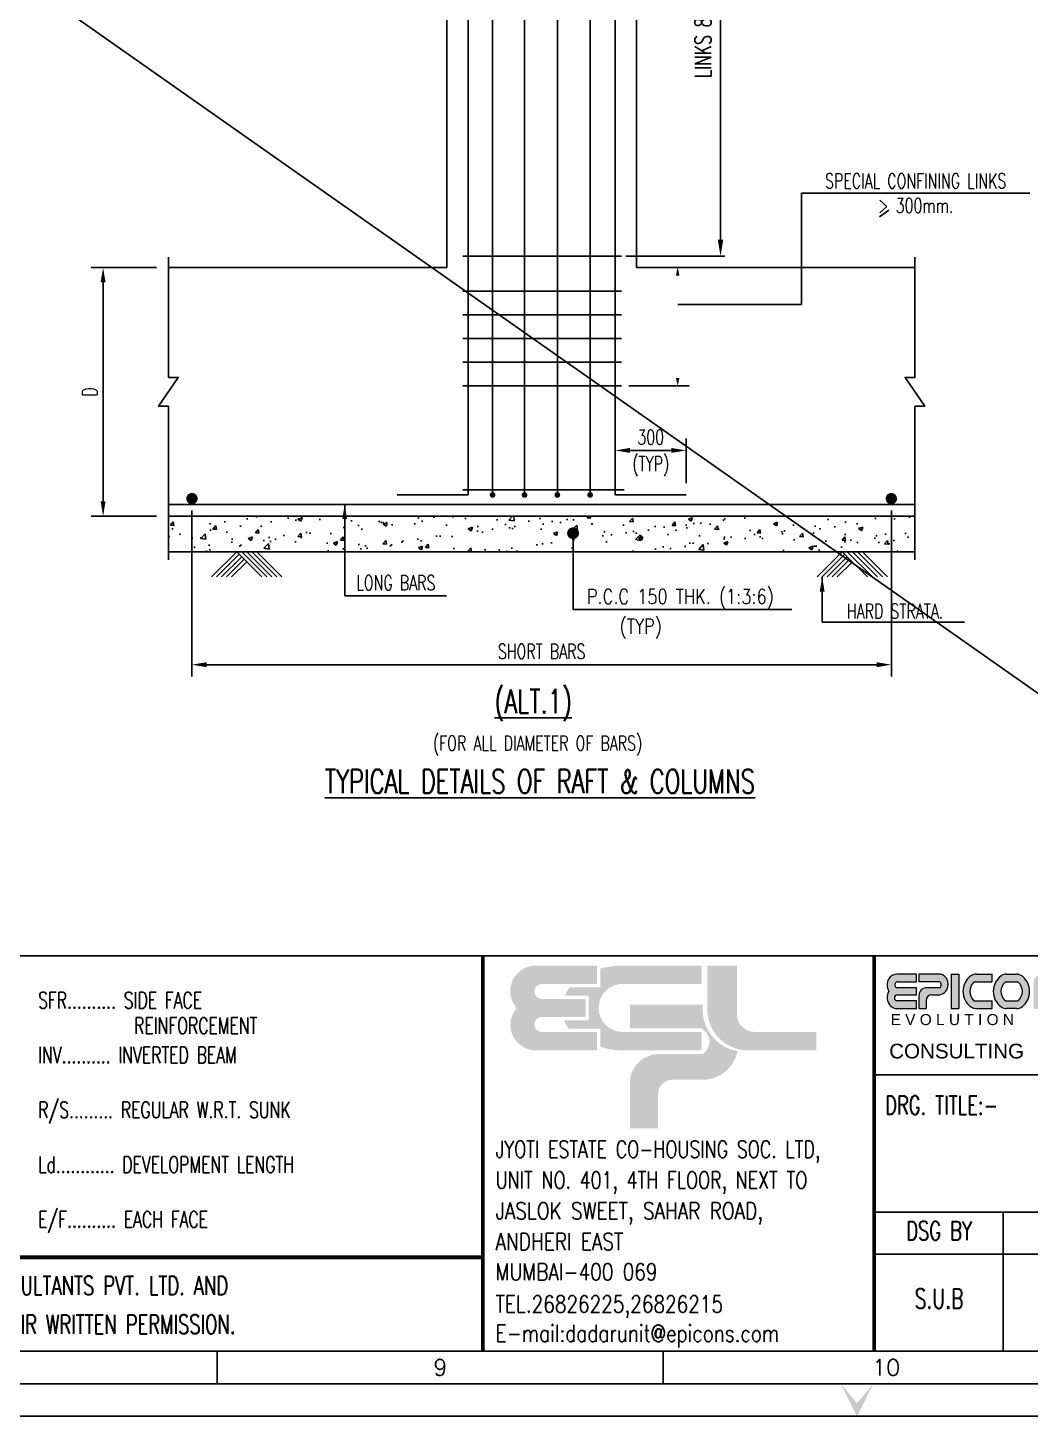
# Model space of a CAD drawing. Extents: x 489124 to 794428, y -356295 to -29813.
# Drawn here: x 673759 to 690678, y -94887 to -71437 of the extents above; entities that cross this region are included whole.
import ezdxf
from ezdxf.enums import TextEntityAlignment as Align
from ezdxf.lldxf.tags import DXFTag

# ---------------------------------------------------------------- set-up
doc = ezdxf.new("R2010")
doc.units = 0
doc.header["$LTSCALE"] = 500
doc.header["$MEASUREMENT"] = 0
doc.layers.get('DEFPOINTS').update_dxf_attribs({"color": 4})
for name, color, linetype, lineweight in [('00 ECPL LOGO', 250, 'Continuous', 20), ('00 ELEV-2', 9, 'Continuous', 30), ('HEADING-TXT', 1, 'Continuous', 25)]:
    doc.layers.add(name, color=color, linetype=linetype, lineweight=lineweight)
for name, color, linetype in [('CEN', 8, 'CENTER'), ('COL', 1, 'Continuous'), ('DIM', 5, 'Continuous'), ('FOOT', 4, 'Continuous'), ('FRAME', 6, 'Continuous'), ('LINK', 2, 'Continuous'), ('notes', 1, 'Continuous'), ('P.C.C.', 8, 'Continuous'), ('PNA', 10, 'Continuous'), ('RING', 4, 'Continuous'), ('S-TEXT-1', 4, 'Continuous'), ('TEXT', 4, 'Continuous'), ('TEXT (SHEET)', 4, 'Continuous'), ('TXT', 4, 'Continuous')]:
    doc.layers.add(name, color=color, linetype=linetype)
doc.styles.add('ROMANS', font='r.shx', dxfattribs={"width": 0.7, "bigfont": 'bigfont.shx'})
doc.styles.add('SEC. TEXT', font='arial.ttf', dxfattribs={"height": 180})
tags = doc.linetypes.add('CENTER', pattern=[2, 1.25, -0.25, 0.25, -0.25]).pattern_tags.tags
tags[10:11] = [DXFTag(74, 4), DXFTag(75, 0), DXFTag(340, '0'), DXFTag(46, 1.0), DXFTag(50, 0.0), DXFTag(44, 0.0), DXFTag(45, 0.0)]
tags[8:9] = [DXFTag(74, 4), DXFTag(75, 0), DXFTag(340, '0'), DXFTag(46, 1.0), DXFTag(50, 0.0), DXFTag(44, 0.0), DXFTag(45, 0.0)]
tags[6:7] = [DXFTag(74, 4), DXFTag(75, 0), DXFTag(340, '0'), DXFTag(46, 1.0), DXFTag(50, 0.0), DXFTag(44, 0.0), DXFTag(45, 0.0)]
tags[4:5] = [DXFTag(74, 4), DXFTag(75, 0), DXFTag(340, '0'), DXFTag(46, 1.0), DXFTag(50, 0.0), DXFTag(44, 0.0), DXFTag(45, 0.0)]
doc.dimstyles.new('Copy of INT2TIMES', dxfattribs={"dimtxt": 300, "dimasz": 275, "dimexe": 75, "dimexo": 75, "dimgap": 40, "dimtad": 1, "dimdec": 0, "dimlfac": 0.5, "dimrnd": 5, "dimzin": 0, "dimdsep": 46, "dimtxsty": 'ROMANS', "dimcen": -1, "dimclrd": 5, "dimclre": 5, "dimclrt": 4, "dimadec": 0, "dimazin": 0, "dimtfac": 1, "dimtdec": 0, "dimtix": 1, "dimtofl": 0, "dimtmove": 2, "dimatfit": 3, "dimfxl": 0, "dimtolj": 1, "dimtzin": 0, "dimarcsym": 0})
doc.dimstyles.new('dim25', dxfattribs={"dimtxt": 250, "dimasz": 250, "dimexe": 200, "dimexo": 200, "dimgap": 100, "dimtad": 1, "dimdec": 0, "dimlfac": 0.25, "dimzin": 0, "dimdsep": 46, "dimtxsty": 'ROMANS', "dimcen": 0, "dimclrd": 5, "dimclre": 5, "dimclrt": 4, "dimadec": 0, "dimazin": 0, "dimtfac": 1, "dimtdec": 0, "dimtix": 1, "dimtofl": 0, "dimtmove": 2, "dimatfit": 3, "dimfxl": 0, "dimtolj": 1, "dimtzin": 0, "dimlwd": -1, "dimlwe": -1, "dimarcsym": 0})
doc.dimstyles.new('INT$7', dxfattribs={"dimtxt": 9, "dimasz": 8, "dimexe": 8, "dimexo": 3, "dimgap": 2, "dimtad": 1, "dimdec": 0, "dimzin": 0, "dimdsep": 46, "dimtxsty": 'ROMANS', "dimblk": 'DIMTICK', "dimcen": -0.25, "dimclrd": 5, "dimclre": 5, "dimclrt": 4, "dimadec": 0, "dimazin": 0, "dimtfac": 1, "dimtdec": 0, "dimtix": 1, "dimtofl": 0, "dimtmove": 2, "dimatfit": 3, "dimldrblk": 'DIMTICK', "dimfxl": 0, "dimtolj": 1, "dimtzin": 0, "dimarcsym": 0})

# ---------------------------------------------------------------- blocks, each defined once
blk = doc.blocks.new('*D462')
at = {"layer": 'DEFPOINTS', "color": 0}
for p in [(675030, -75486), (676132, -75486), (676132, -79686)]:
    blk.add_point(p, dxfattribs=at)
at = {"layer": 'DIM', "color": 5}
for p, q in [((675932, -75486), (674830, -75486)), ((675030, -79436), (675030, -75736)), ((675932, -79686), (674830, -79686))]:
    blk.add_line(p, q, dxfattribs=at)
for points in [[(674988, -75736), (675071, -75736), (675030, -75486)], [(674988, -79436), (675071, -79436), (675030, -79686)]]:
    blk.add_solid(points, dxfattribs=at)
at = {"layer": 'DIM', "color": 4, "insert": (674805, -77586), "char_height": 250, "attachment_point": 5, "rotation": 90, "style": 'ROMANS'}
blk.add_mtext('\\A1;D', dxfattribs=at)
blk = doc.blocks.new('*D449')
at = {"layer": 'DEFPOINTS', "color": 0, "ltscale": 2}
for p in [(683780, -66386), (683780, -75293), (685451, -75293)]:
    blk.add_point(p, dxfattribs=at)
at = {"layer": 'DIM', "color": 5, "lineweight": -2, "ltscale": 2}
for p, q in [((683855, -66386), (685526, -66386)), ((685451, -66661), (685451, -75018)), ((683855, -75293), (685526, -75293))]:
    blk.add_line(p, q, dxfattribs=at)
at = {"layer": 'DIM', "color": 5, "ltscale": 2}
for points in [[(685405, -66661), (685497, -66661), (685451, -66386)], [(685405, -75018), (685497, -75018), (685451, -75293)]]:
    blk.add_solid(points, dxfattribs=at)
at = {"layer": 'DIM', "color": 4, "ltscale": 2, "insert": (685201, -70839), "char_height": 275, "attachment_point": 5, "rotation": 90, "style": 'ROMANS'}
blk.add_mtext('\\A1;LINKS 8 Y @ 115 c/c', dxfattribs=at)
blk = doc.blocks.new('*D459')
at = {"layer": 'DEFPOINTS', "color": 0}
for p in [(684872, -78575), (683672, -79327), (684872, -79327)]:
    blk.add_point(p, dxfattribs=at)
at = {"layer": 'DIM', "color": 5}
for p, q in [((683672, -79127), (683672, -78375)), ((684872, -79127), (684872, -78375)), ((683922, -78575), (684622, -78575))]:
    blk.add_line(p, q, dxfattribs=at)
for points in [[(683922, -78534), (683922, -78617), (683672, -78575)], [(684622, -78534), (684622, -78617), (684872, -78575)]]:
    blk.add_solid(points, dxfattribs=at)
at = {"layer": 'DIM', "color": 4, "char_height": 250, "style": 'ROMANS'}
for s, insert, attachment_point in [('\\A1;300', (684272, -78475), 8), ('\\A1;(TYP)', (684272, -78675), 2)]:
    blk.add_mtext(s, dxfattribs=dict(at, insert=insert, attachment_point=attachment_point))
blk = doc.blocks.new('DIMTICK')
for p, q in [((-1, 0), (1, 0)), ((0, 1), (0, -1))]:
    blk.add_line(p, q)
at = {"color": 2, "const_width": 0.1}
blk.add_lwpolyline([(0.71, 0.71), (-0.71, -0.71)], dxfattribs=at)
blk = doc.blocks.new('*D460')
at = {"layer": 'DEFPOINTS', "color": 0}
for p in [(676530, -79389), (688334, -79389), (688334, -82194)]:
    blk.add_point(p, dxfattribs=at)
at = {"layer": 'DIM', "color": 5}
for p, q in [((676530, -79589), (676530, -82394)), ((688334, -79589), (688334, -82394)), ((676780, -82194), (688084, -82194))]:
    blk.add_line(p, q, dxfattribs=at)
for points in [[(676780, -82152), (676780, -82236), (676530, -82194)], [(688084, -82152), (688084, -82236), (688334, -82194)]]:
    blk.add_solid(points, dxfattribs=at)
at = {"layer": 'DIM', "color": 4, "insert": (682432, -81969), "char_height": 250, "attachment_point": 5, "style": 'ROMANS'}
blk.add_mtext('\\A1;SHORT BARS', dxfattribs=at)
blk = doc.blocks.new('FOLDER')
at = {"layer": 'PNA'}
for points in [[(-1250, 2500), (0, 0), (0, 1000)], [(1250, 2500), (0, 0), (0, 1000)]]:
    blk.add_solid(points, dxfattribs=at)
blk = doc.blocks.new('ecpl logo')
at = {"layer": '00 ECPL LOGO'}
for color, points in [(256, [(351, -827, 0.621111), (586, -1401), (1442, -1401), (1442, -1151), (682, -1151, -0.917622), (682, -948), (1285, -948), (1285, -702), (682, -702, -0.926164), (682, -501), (1442, -501), (1442, -251), (581, -251, 0.621111), (351, -827)]), (152, [(2940, -251), (2940, -863, 0.384329), (3453, -1401), (4422, -1401), (4422, -1151), (3582, -1151, -0.414214), (3340, -908), (3340, -251)]), (140, [(1887, -779), (1887, -1102), (2862, -1102, -0.232111), (2971, -1281, -0.194401), (2883, -1450), (2269, -1450, 0.364674), (1887, -1802), (1887, -2463), (2269, -2463), (2269, -1996, -0.414214), (2462, -1802), (2899, -1802, 0.338499), (3350, -1412, -0.371272), (2877, -839), (2877, -779)])]:
    blk.add_hatch(color=color, dxfattribs=at).paths.add_polyline_path(points)
h = blk.add_hatch(color=253, dxfattribs=at)
h.dxf.hatch_style = 1
h.paths.add_polyline_path([(995, -993, 0.07148), (1056, -1106), (1486, -1106), (1486, -1356, 0.065387), (1776, -1401), (2862, -1401), (2862, -1151), (1776, -1151, -0.910826), (1742, -501), (2862, -501), (2862, -251), (1776, -251, 0.069483), (1486, -291), (1486, -546), (1071, -546, 0.072407), (1003, -657), (1329, -657), (1329, -993)])
blk = doc.blocks.new('A1')
at = {"layer": '00 ECPL LOGO'}
h = blk.add_hatch(color=7, dxfattribs=at)
h.dxf.hatch_style = 1
h.paths.add_polyline_path([(65416, 6564), (65416, 6682), (65123, 6682, 0.261636), (64999, 6612, 0.285841), (65001, 6424, 0.344902), (65022, 6205, 0.204992), (65127, 6161), (65416, 6161), (65416, 6276), (65134, 6276, -1), (65128, 6370), (65416, 6370), (65416, 6476), (65134, 6476, -1), (65132, 6564)])
h = blk.add_hatch(color=7, dxfattribs=at)
h.dxf.hatch_style = 1
h.paths.add_polyline_path([(65787, 6682), (65455, 6682), (65455, 6564), (65771, 6564, -0.440545), (65771, 6476), (65570, 6476, 0.414214), (65455, 6360), (65455, 6161), (65563, 6161), (65563, 6283, -0.414214), (65650, 6370), (65771, 6370, 0.757811)])
h.paths.add_polyline_path([(66057, 6682), (65944, 6682), (65944, 6161), (66057, 6161)])
h.paths.add_polyline_path([(66562, 6682), (66324, 6682, 0.154275), (66241, 6655, 0.519672), (66241, 6187, 0.154275), (66324, 6161), (66562, 6161), (66562, 6276), (66299, 6276, -0.210356), (66278, 6286, -0.388707), (66278, 6555, -0.210356), (66299, 6564), (66562, 6564)])
h.paths.add_polyline_path([(66927, 6682), (66780, 6682, 0.159018), (66695, 6654, 0.507969), (66695, 6189, 0.159018), (66780, 6161), (66927, 6161, 0.173791), (67019, 6194, 0.472311), (67019, 6649, 0.173791)])
h.paths.add_polyline_path([(66938, 6564, -0.185052), (66957, 6557, -0.445894), (66957, 6284, -0.185052), (66938, 6276), (66774, 6276, -0.185052), (66755, 6284, -0.445894), (66755, 6557, -0.185052), (66774, 6564)], flags=16)
h.paths.add_polyline_path([(67444, 6611, 0.723435), (67190, 6564), (67190, 6161), (67302, 6161), (67302, 6564, -0.723435), (67330, 6575), (67437, 6252, 0.724077), (67721, 6277), (67721, 6682), (67592, 6682), (67592, 6278, -0.755661), (67557, 6267)])
h.paths.add_polyline_path([(68218, 6682), (67905, 6682, 0.823713), (67905, 6367), (68089, 6367, -0.713272), (68089, 6276), (67809, 6276), (67809, 6161), (68089, 6161, 0.900309), (68089, 6484), (67928, 6484, -0.746931), (67928, 6564), (68218, 6564)])
at = {"color": 1}
for p, q in [((81794, 6959), (1969, 6959)), ((64792, 5159), (81794, 5159)), ((64792, 3084), (81794, 3084)), ((64792, 2451), (72548, 2451))]:
    blk.add_line(p, q, dxfattribs=at)
at = {"color": 5, "linetype": 'ByBlock', "lineweight": -2}
blk.add_line((66725, 984), (66725, 3084), dxfattribs=at)
at = {"flags": 128}
blk.add_lwpolyline([(0, 0), (82779, 0), (82779, 58231), (0, 58231)], close=True, dxfattribs=at)
at = {"color": 1, "const_width": 56.6}
for points in [[(58867, 984), (58867, 6959)], [(64777, 984), (64777, 6959)], [(42226, 985), (42226, 2401), (58867, 2401)]]:
    blk.add_lwpolyline(points, dxfattribs=at)
at = {"layer": '00 ECPL LOGO', "color": 7}
for p, q in [((65416, 6682), (65123, 6682)), ((65134, 6564), (65416, 6564)), ((65416, 6564), (65416, 6682)), ((65787, 6682), (65455, 6682)), ((65455, 6682), (65455, 6564)), ((65771, 6564), (65455, 6564)), ((65944, 6682), (66057, 6682)), ((65944, 6682), (65944, 6161)), ((66057, 6682), (66057, 6161)), ((66299, 6564), (66562, 6564)), ((66324, 6682), (66562, 6682)), ((66562, 6564), (66562, 6682)), ((66774, 6564), (66938, 6564)), ((66780, 6682), (66927, 6682)), ((65128, 6370), (65416, 6370)), ((65416, 6476), (65134, 6476)), ((65416, 6370), (65416, 6476)), ((65455, 6360), (65455, 6161)), ((65771, 6476), (65570, 6476)), ((65650, 6370), (65771, 6370)), ((65127, 6161), (65416, 6161)), ((65416, 6276), (65128, 6276)), ((65416, 6161), (65416, 6276)), ((65455, 6161), (65563, 6161)), ((65563, 6283), (65563, 6161)), ((65944, 6161), (66057, 6161)), ((66299, 6276), (66562, 6276)), ((66324, 6161), (66562, 6161)), ((66562, 6161), (66562, 6276)), ((66774, 6276), (66938, 6276)), ((66927, 6161), (66780, 6161))]:
    blk.add_line(p, q, dxfattribs=at)
for centre, radius, start, end in [((65151, 6520), 178, 148.648, 212.4563), ((65123, 6537), 145, 90, 148.648), ((65133, 6520), 44.1, 88.7637, 271.2363), ((65735, 6528), 162, 282.7188, 71.3398), ((65731, 6520), 59.7, 312.4487, 47.5513), ((66405, 6421), 286, 125.0807, 234.9193), ((66424, 6420), 199, 137.5171, 222.4829), ((66324, 6537), 145, 90, 125.0807), ((66299, 6535), 28.9, 90, 137.5171), ((66865, 6421), 288, 126.1417, 233.8583), ((66877, 6420), 183, 131.9364, 228.0636), ((66780, 6537), 145, 90, 126.1417), ((66774, 6535), 28.9, 90, 131.9364), ((66927, 6537), 145, 50.5638, 90), ((66938, 6535), 28.9, 48.0636, 90), ((66834, 6420), 183, 311.9364, 48.0636), ((66832, 6421), 295, 309.4362, 50.5638), ((65151, 6328), 178, 147.5437, 223.6612), ((65131, 6323), 46.8, 94.0242, 265.9758), ((65570, 6360), 116, 90, 180), ((65650, 6283), 86.7, 90, 180), ((65127, 6305), 145, 223.6612, 270), ((66324, 6305), 145, 234.9193, 270), ((66299, 6305), 28.9, 222.4829, 270), ((66780, 6305), 145, 233.8583, 270), ((66774, 6305), 28.9, 228.0636, 270), ((66927, 6305), 145, 270, 309.4362), ((66938, 6305), 28.9, 270, 311.9364)]:
    blk.add_arc(centre, radius, start, end, dxfattribs=at)
at = {"layer": 'PNA'}
for p, q in [((54858, 984), (54858, 492)), ((61592, 984), (61592, 492))]:
    blk.add_line(p, q, dxfattribs=at)
at = {"layer": 'PNA', "color": 1}
for points in [[(984, 492), (82287, 492), (82287, 57739), (984, 57739)], [(1969, 984), (81794, 984), (81794, 57247), (1969, 57247)]]:
    blk.add_lwpolyline(points, close=True, dxfattribs=at)
at = {"layer": '00 ELEV-2', "xscale": 1.111872376440616, "yscale": 1.111872376440616, "zscale": 1.111872376440616}
blk.add_blockref('ecpl logo', (58991, 7088), dxfattribs=at)
at = {"layer": 'PNA', "xscale": 0.1968578388914466, "yscale": 0.1968578388914466, "zscale": 0.1968578388914466}
blk.add_blockref('FOLDER', (64520, 0), dxfattribs=at)
at = {"layer": '00 ECPL LOGO', "color": 7, "attachment_point": 1, "style": 'SEC. TEXT'}
for s, insert, char_height, width in [('\\pt3669.2;E V O L U T I O N        P L A N N I N G         I N V E S T I G A T I O N         C O N C R E T E        A N D         S T E E L', (65027, 6078), 166.781, 495341.65), ('\\pt4892.2;CONSULTING     CIVIL      AND      STRUCTURAL      ENGINEERS', (65006, 5630), 222.37, 551225.43)]:
    blk.add_mtext(s, dxfattribs=dict(at, insert=insert, char_height=char_height, width=width))
at = {"layer": 'PNA', "style": 'ROMANS'}
for s, height, p in [('9', 246, (58226, 738)), ('10', 246.1, (64960, 738))]:
    blk.add_text(s, height=height, dxfattribs=at).set_placement(p, align=Align.MIDDLE)
at = {"layer": 'S-TEXT-1', "style": 'ROMANS'}
for s, height, width, p in [('JYOTI ESTATE CO-HOUSING SOC. LTD,', 256.46, 0.75, (59062, 3906, 7)), ('UNIT NO. 401, 4TH FLOOR, NEXT TO', 256.46, 0.75, (59062, 3441, 7)), ('JASLOK SWEET, SAHAR ROAD,', 255.53, 0.8, (59062, 2977, 7)), ('ANDHERI EAST', 255.53, 0.8, (59062, 2512, 7)), ('MUMBAI-400 069', 255.53, 0.8, (59062, 2054, 7)), ('TEL.26826225,26826215', 255.53, 0.8, (59062, 1567, 7)), ('E-mail:dadarunit@epicons.com', 255.53, 0.8, (59062, 1125, 7))]:
    blk.add_text(s, height=height, dxfattribs=dict(at, width=width)).set_placement(p)
at = {"layer": 'TEXT (SHEET)', "color": 4, "style": 'ROMANS', "width": 0.7}
blk.add_text('DRG. TITLE:-', height=283.16, dxfattribs=at).set_placement((64944, 4701), align=Align.MIDDLE_LEFT)
blk.add_text('DSG BY', height=283.2, dxfattribs=at).set_placement((65759, 2803), align=Align.MIDDLE_CENTER)
for s, p in [('THIS DRAWING IS THE SOLE PROPERTY OF M/s. EPICONS CONSULTANTS PVT. LTD. AND', (43408, 1833)), ('SAME SHALL NOT BE COPIED/USED REPRODUCED WITHOUT THEIR WRITTEN PERMISSION.', (43408, 1247))]:
    blk.add_text(s, height=283.16, dxfattribs=at).set_placement(p)

msp = doc.modelspace()

# ---------------------------------------------------------------- hatches: boundary and pattern name
at = {"layer": 'P.C.C.'}
h = msp.add_hatch(dxfattribs=at)
h.set_pattern_fill('AR-CONC', color=256, scale=100, style=0)
h.set_pattern_definition([(50, (-8902.8, -168655.45), (717.2602, -62.75213), [75, -825]), (355, (-8902.8, -168655.45), (-138.7513, 752.1921), [60, -660]), (100.4514, (-8843.03, -168660.7), (578.5094, 689.43954), [63.7402, -701.1421]), (46.1842, (-8902.8, -168455.45), (1067.241, -165.519), [112.5, -1237.5]), (96.6356, (-8813.9, -168469.2), (934.6627, 974.1179), [95.6103, -1051.713]), (351.1842, (-8902.8, -168455.5), (934.662, 974.1186), [90, -990]), (21, (-8802.8, -168505.45), (596.90705, -402.6189), [75, -825]), (326, (-8802.8, -168505.45), (243.3153, 725.15005), [60, -660]), (71.4514, (-8753.06, -168539), (840.2226, 322.5305), [63.7402, -701.1421]), (37.5, (-8902.8, -168655.45), (12.15986, 332.89385), [0, -652, 0, -670, 0, -662.5]), (7.5, (-8902.8, -168655.45), (263.06954, 394.41171), [0, -382, 0, -637, 0, -252.5]), (327.5, (-9125.8, -168655.45), (533.82244, -22.55487), [0, -250, 0, -780, 0, -1035]), (317.5, (-9225.8, -168655.45), (583.18617, 100.10498), [0, -325, 0, -518, 0, -735])])
h.paths.add_polyline_path([(676131.694, -79686.037), (676131.694, -80286.037), (680386.581, -80286.037), (680386.581, -79686.037)])
h.paths.add_polyline_path([(688731.694, -80286.037), (688731.694, -79686.037), (680386.581, -79686.037), (680386.581, -80286.037)])

# ---------------------------------------------------------------- linework, layer by layer
at = {"layer": 'CEN', "linetype": 'Continuous'}
msp.add_line((683901.46, -77486.037), (684920.46, -77486.037), dxfattribs=at)
at = {"layer": 'COL', "linetype": 'Continuous'}
for points, const_width in [([(676481.856, -79389.475, 1), (676577.856, -79389.475, 1)], 96), ([(681579.469, -79327.037, 1), (681627.469, -79327.037, 1)], 48), ([(682117.887, -79327.037, 1), (682165.887, -79327.037, 1)], 48), ([(682672.713, -79327.037, 1), (682720.713, -79327.037, 1)], 48), ([(683225.325, -79327.037, 1), (683273.325, -79327.037, 1)], 48), ([(688381.531, -79389.475, -1), (688285.531, -79389.475, -1)], 96)]:
    msp.add_lwpolyline(points, format="xyb", close=True, dxfattribs=dict(at, const_width=const_width))
at = {"layer": 'DIM', "color": 2}
msp.add_line((615653.425, -29813.211), (708159.122, -94887), dxfattribs=at)
at = {"layer": 'DIM'}
for p, q in [((690673.076, -74231.599), (686817.822, -74231.599)), ((686817.822, -74231.599), (686817.822, -76109.404)), ((684727.533, -76109.404), (686817.822, -76109.404))]:
    msp.add_line(p, q, dxfattribs=at)
for points in [[(676131.694, -75311.165), (676131.694, -77342.629), (676298.058, -77342.629), (675965.329, -77829.445), (676131.694, -77829.445), (676131.694, -80422.082)], [(688731.694, -75311.165), (688731.694, -77342.629), (688565.329, -77342.629), (688898.058, -77829.445), (688731.694, -77829.445), (688731.694, -80422.082)]]:
    msp.add_lwpolyline(points, dxfattribs=at)
at = {"layer": 'DIM', "flags": 128}
msp.add_lwpolyline([(684727.533, -77349.597, 61.213, 0, 0), (684727.533, -77486.037, 0, 0, 0), (684727.533, -76460.842, 0, 0, 0), (684727.533, -75473.157, 0, 61.213, 0), (684727.533, -75626.087, 0, 0, 0)], format="xyseb", dxfattribs=at)
at = {"layer": 'FOOT', "linetype": 'Continuous'}
for p, q in [((680831.694, -65572.777), (680831.694, -75486.037)), ((684031.694, -68572.777), (684031.694, -75486.037)), ((680831.694, -75486.037), (676131.694, -75486.037)), ((684031.694, -75486.037), (688731.694, -75486.037)), ((688731.694, -79686.037), (676131.694, -79686.037)), ((688731.694, -80286.037), (676131.694, -80286.037))]:
    msp.add_line(p, q, dxfattribs=at)
at = {"layer": 'FRAME'}
for p, q in [((681603.469, -79291.302), (681603.469, -57409.306)), ((681191.694, -79327.037), (681191.694, -58045.027)), ((682141.887, -79291.302), (682141.887, -58045.027)), ((682696.713, -79291.302), (682696.713, -58045.027)), ((683249.325, -79291.302), (683249.325, -58045.027)), ((683671.694, -79327.037), (683671.694, -59618.872)), ((681101.356, -79241.302), (683824.488, -79241.302)), ((688731.694, -79486.037), (676131.694, -79486.037)), ((681191.694, -79327.037), (679991.694, -79327.037)), ((683671.694, -79327.037), (684871.694, -79327.037))]:
    msp.add_line(p, q, dxfattribs=at)
at = {"layer": 'LINK'}
for p, q in [((681098.956, -75292.711), (683779.502, -75292.711)), ((681098.956, -75886.037), (683779.502, -75886.037)), ((681098.956, -76286.037), (683779.502, -76286.037)), ((681098.956, -76686.037), (683779.502, -76686.037)), ((681098.956, -77086.037), (683779.502, -77086.037)), ((681098.956, -77486.037), (683779.502, -77486.037))]:
    msp.add_line(p, q, dxfattribs=at)
at = {"layer": 'RING', "linetype": 'Continuous'}
for p, q in [((676859.929, -80710.301), (677284.194, -80286.037)), ((676944.782, -80710.301), (677326.62, -80328.463)), ((677029.635, -80710.301), (677369.046, -80370.89)), ((677114.488, -80710.301), (677411.473, -80413.316)), ((677708.458, -80710.301), (677284.194, -80286.037)), ((677793.31, -80710.301), (677369.046, -80286.037)), ((677878.163, -80710.301), (677453.899, -80286.037)), ((677963.016, -80710.301), (677538.752, -80286.037)), ((678047.869, -80710.301), (677623.605, -80286.037)), ((687082.018, -80710.301), (687506.282, -80286.037)), ((687166.871, -80710.301), (687548.709, -80328.463)), ((687251.724, -80710.301), (687591.135, -80370.89)), ((687336.577, -80710.301), (687633.561, -80413.316)), ((687930.546, -80710.301), (687506.282, -80286.037)), ((688015.399, -80710.301), (687591.135, -80286.037)), ((688100.252, -80710.301), (687675.988, -80286.037)), ((688185.105, -80710.301), (687760.841, -80286.037)), ((688269.958, -80710.301), (687845.694, -80286.037)), ((677199.341, -80710.301), (677453.899, -80455.743)), ((687421.429, -80710.301), (687675.988, -80455.743))]:
    msp.add_line(p, q, dxfattribs=at)
at = {"layer": 'TXT', "linetype": 'ByBlock'}
msp.add_line((688132.83, -74628.758), (688292.098, -74516.291), dxfattribs=at)

# ---------------------------------------------------------------- block references
at = {"xscale": 1.117505755195042, "yscale": 1.117505755195042, "zscale": 1.117505755195042}
msp.add_blockref('A1', (615653.425, -94887), dxfattribs=at)

# ---------------------------------------------------------------- texts
at = {"layer": 'DIM', "color": 4, "style": 'ROMANS', "width": 0.8}
for s, p in [('P.C.C 150 THK. (1:3:6)', (683196.06, -81166.865)), ('(TYP)', (683747.56, -81670.358))]:
    msp.add_text(s, height=250, dxfattribs=at).set_placement(p)
at = {"layer": 'HEADING-TXT', "color": 6, "style": 'ROMANS', "width": 0.7}
for s, p in [('%%U(ALT.1)', (682289.811, -82840.954)), ('%%UTYPICAL DETAILS OF RAFT & COLUMNS', (682403.311, -84163.954))]:
    msp.add_text(s, height=400, dxfattribs=at).set_placement(p, align=Align.MIDDLE)
at = {"layer": 'notes', "color": 4, "style": 'ROMANS', "width": 0.7}
for s, p in [('SFR.......... SIDE FACE', (673934.642, -87998.73)), ('REINFORCEMENT', (675554.182, -88428.037)), ('INV.......... INVERTED BEAM', (673934.642, -88924.113)), ('R/S......... REGULAR W.R.T. SUNK', (673934.642, -89849.496)), ('Ld............ DEVELOPMENT LENGTH', (673934.642, -90774.878)), ('E/F.......... EACH FACE', (673934.642, -91700.261))]:
    msp.add_text(s, height=275.24772, dxfattribs=at).set_placement(p)
at = {"layer": 'TEXT', "color": 2, "style": 'ROMANS', "width": 0.7}
msp.add_text('S.U.B', height=330.2973, dxfattribs=at).set_placement((689138.941, -92900.42), align=Align.MIDDLE_CENTER)
at = {"layer": 'TXT', "linetype": 'ByBlock', "style": 'ROMANS', "width": 0.7}
for s, p in [('SPECIAL CONFINING LINKS', (688744.592, -74024.314)), ('> 300mm.', (688744.592, -74439.335))]:
    msp.add_text(s, height=250, dxfattribs=at).set_placement(p, align=Align.MIDDLE)
at = {"layer": 'TXT', "style": 'ROMANS', "width": 0.7}
for s, p in [('LONG BARS', (679303.007, -80934.216)), ('HARD STRATA.', (687583.358, -81414.994))]:
    msp.add_text(s, height=250, dxfattribs=at).set_placement(p)
msp.add_text('(FOR ALL DIAMETER OF BARS)', height=250, dxfattribs=at).set_placement((682362.811, -83537.954), align=Align.MIDDLE)

# ---------------------------------------------------------------- dimensions: what is measured, and where the dimension line sits
at = {"layer": 'DIM', "ltscale": 2}
dim = msp.add_linear_dim(base=(685450.828, -75292.711), p1=(683779.502, -66385.939), p2=(683779.502, -75292.711), angle=90, text='LINKS 8 Y @ 115 c/c', dimstyle='Copy of INT2TIMES', override={"dimtxt": 275}, dxfattribs=at)
dim.commit()
dim.dimension.update_dxf_attribs({"geometry": '*D449', "text_midpoint": (685201.304, -70839.325)})
at = {"layer": 'DIM'}
dim = msp.add_linear_dim(base=(675029.693, -75486.037), p1=(676131.694, -79686.037), p2=(676131.694, -75486.037), angle=90, text='D', dimstyle='dim25', dxfattribs=at)
dim.commit()
dim.dimension.update_dxf_attribs({"geometry": '*D462', "text_midpoint": (674804.693, -77586.037)})
for base, p1, p2, text, picture, middle in [((684871.694, -78575.454), (683671.694, -79327.037), (684871.694, -79327.037), '<>\\X(TYP)', '*D459', (684271.694, -78575.454)), ((688333.531, -82193.954), (676529.856, -79389.475), (688333.531, -79389.475), 'SHORT BARS', '*D460', (682431.694, -81968.954))]:
    dim = msp.add_linear_dim(base=base, p1=p1, p2=p2, text=text, dimstyle='dim25', dxfattribs=at)
    dim.commit()
    dim.dimension.update_dxf_attribs({"geometry": picture, "text_midpoint": middle})

# ---------------------------------------------------------------- leaders
for points in [[(679107.328, -79486.037), (679107.328, -81028.954), (680823.328, -81028.954)], [(687166.871, -80710.301), (687166.871, -81475.454), (689566.828, -81475.454)]]:
    msp.add_leader(points, dimstyle='dim25', dxfattribs=at)
at = {"layer": 'TXT'}
msp.add_leader([(682961.828, -79973.454), (682961.828, -81259.954), (686656.328, -81259.954)], dimstyle='INT$7', override={"dimasz": 200, "dimgap": 2, "dimtad": 0, "dimldrblk": 'Dot'}, dxfattribs=at)

doc.saveas('drawing.dxf')
